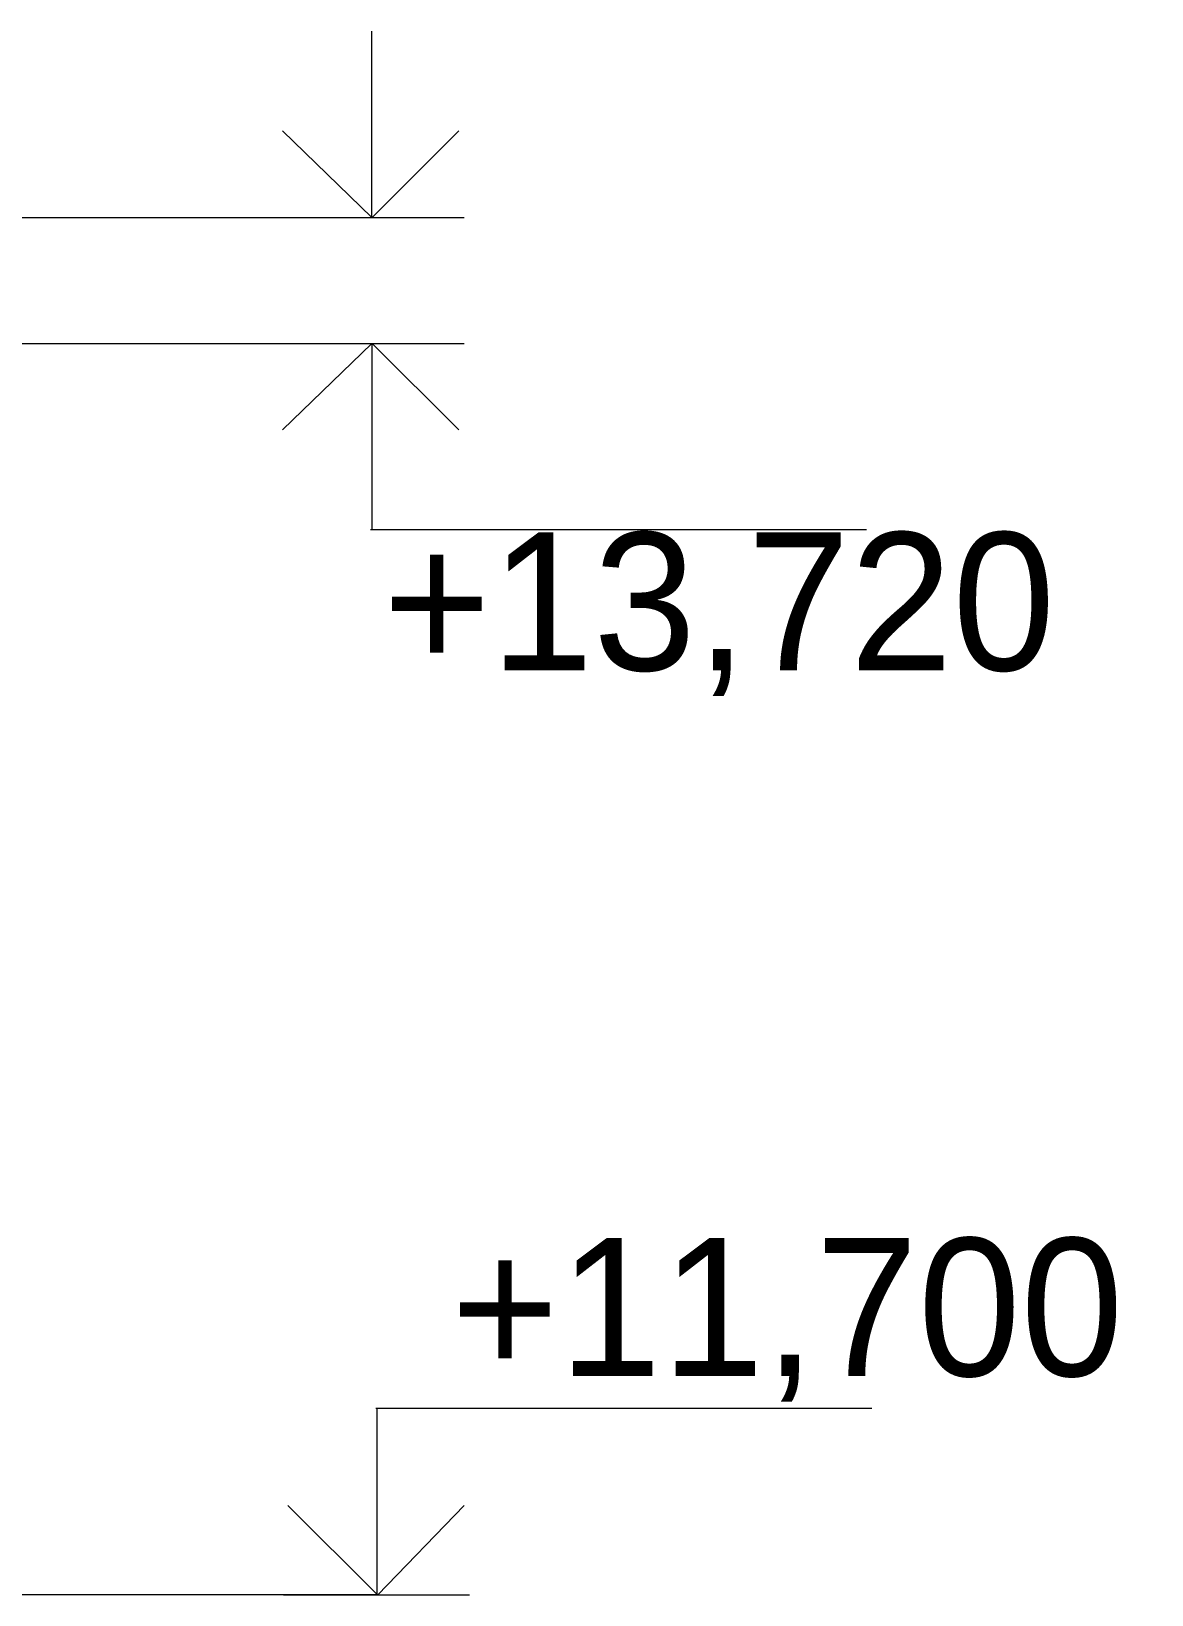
# Model space of a CAD drawing. Header units: millimetres. Extents: x -135211 to 49383, y -8033 to 228499.
# Drawn here: x 503 to 2311, y 60353 to 62876 of the extents above; entities that cross this region are included whole.
import ezdxf

# ---------------------------------------------------------------- set-up
doc = ezdxf.new("R2010")
doc.units = ezdxf.units.MM
doc.layers.add('PDF _Геометрия', color=7, linetype='Continuous', true_color=0x1d1d1d)
doc.layers.add('PDF _Текст', color=7, linetype='Continuous')

msp = doc.modelspace()

# ---------------------------------------------------------------- linework, layer by layer
at = {"layer": 'PDF _Геометрия', "color": 7, "lineweight": 9}
for points in [[(219.1, 62575.5), (1052.7, 62575.5), (1052.7, 62876.1)], [(900.9, 62575.4), (1201.9, 62575.4)], [(401.2, 62372.3), (1052.7, 62372.3), (1052.7, 62071.7)], [(900.9, 62372.2), (1201.9, 62372.2)], [(1050.7, 62071.9), (1851.1, 62071.9)], [(-47.3, 60353), (1061.5, 60353), (1061.5, 60653.6)], [(1059.5, 60653.7), (1859.9, 60653.7)], [(910.5, 60352.9), (1210.6, 60352.9)]]:
    msp.add_lwpolyline(points, dxfattribs=at)
at = {"layer": 'PDF _Геометрия', "color": 7, "lineweight": 18}
for points in [[(1052.7, 62575.5), (908.6, 62715.2)], [(1053.7, 62575.4), (1193.1, 62715.2)], [(1052.7, 62372.3), (908.6, 62232.6)], [(1053.7, 62372.2), (1193.1, 62232.6)], [(1061.5, 60353), (917.3, 60496.9)], [(1062.5, 60352.9), (1201.9, 60496.8)]]:
    msp.add_lwpolyline(points, dxfattribs=at)

# ---------------------------------------------------------------- texts
at = {"layer": 'PDF _Текст', "char_height": 222.7, "attachment_point": 4, "style": ''}
for s, insert in [('+13,720', (1070.7, 61935.2)), ('+11,700', (1180.8, 60796.4))]:
    msp.add_mtext(s, dxfattribs=dict(at, insert=insert))

doc.saveas('drawing.dxf')
